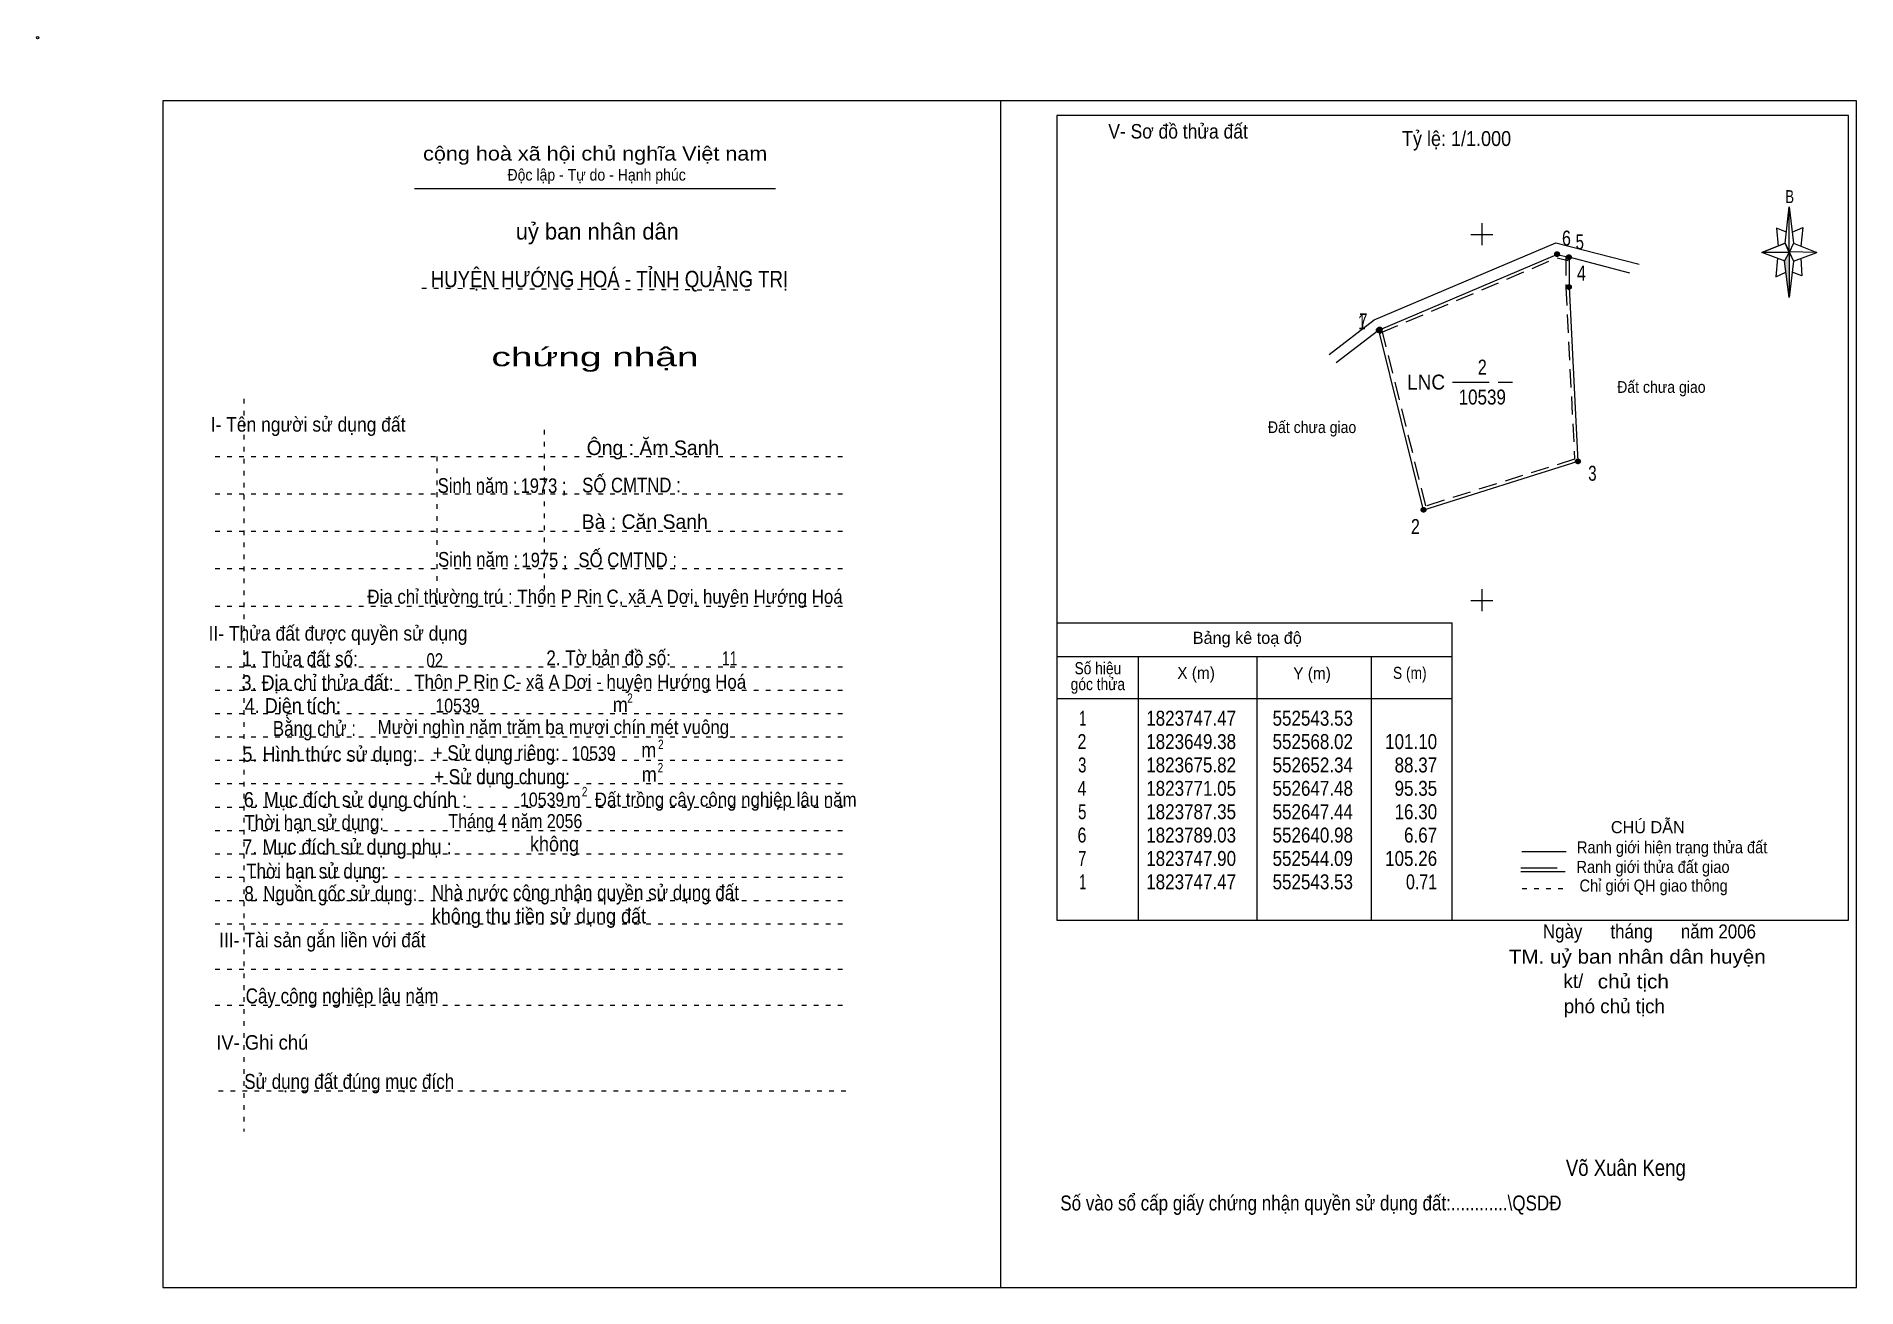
# Model space of a CAD drawing. Header units: centimetres. Extents: x -1.6 to 37.4, y -1.3 to 25.5.
import ezdxf
from ezdxf.enums import TextEntityAlignment as Align

# ---------------------------------------------------------------- set-up
doc = ezdxf.new("R2010")
doc.units = ezdxf.units.CM
doc.header["$LTSCALE"] = 0.13
for name, pattern in [('DOTTED', [1.5, 0.3, -1.2]), ('LONG_DASHED', [7.5, 6, -1.5]), ('MEDIUM_DASHED', [4.5, 3, -1.5])]:
    doc.linetypes.add(name, pattern=pattern)
for name, color, linetype, lineweight in [('1', 7, 'DOTTED', 13), ('10', 7, 'Continuous', 13), ('2', 7, 'Continuous', 25), ('3', 7, 'Continuous', 13), ('30', 7, 'Continuous', 13), ('32', 7, 'LONG_DASHED', 13), ('33', 7, 'LONG_DASHED', 13), ('35', 7, 'Continuous', 13), ('63', 7, 'Continuous', 13)]:
    doc.layers.add(name, color=color, linetype=linetype, lineweight=lineweight)

msp = doc.modelspace()

# ---------------------------------------------------------------- hatches: boundary and pattern name
at = {"layer": '30'}
msp.add_hatch(color=256, dxfattribs=at).paths.add_polyline_path([(35.91, 20.87), (35.91, 19.91), (35.81, 20.69)])
at = {"layer": '32'}
for points in [[(30.9949, 20.837, 1), (30.8949, 20.837, 1)], [(31.2478, 20.7712, 1), (31.1478, 20.7712, 1)], [(31.2494, 20.133, 1), (31.1494, 20.133, 1)], [(27.1795, 19.2098, 1), (27.0795, 19.2098, 1)], [(27.2014, 19.2266, 1), (27.1014, 19.2266, 1)], [(31.4397, 16.4045, 1), (31.3397, 16.4045, 1)], [(28.1383, 15.3693, 1), (28.0383, 15.3693, 1)]]:
    msp.add_hatch(color=256, dxfattribs=at).paths.add_polyline_path(points)

# ---------------------------------------------------------------- linework, layer by layer
at = {"layer": '1', "linetype": 'Continuous'}
msp.add_line((6.51, 22.24), (14.23, 22.24), dxfattribs=at)
at = {"layer": '1'}
for p, q in [((6.67, 20.11), (13.82, 20.07)), ((2.86, 17.74), (2.86, 2.07)), ((9.28, 17.08), (9.28, 13.31)), ((2.25, 16.51), (15.75, 16.51)), ((6.99, 16.51), (6.99, 13.31)), ((2.25, 15.71), (15.75, 15.71)), ((2.25, 14.91), (15.75, 14.91)), ((2.25, 14.11), (15.75, 14.11)), ((2.25, 13.31), (15.75, 13.31)), ((2.25, 12.01), (15.75, 12.01)), ((2.25, 11.51), (15.75, 11.51)), ((2.25, 11.01), (15.75, 11.01)), ((2.25, 10.51), (15.75, 10.51)), ((2.25, 10.01), (15.75, 10.01)), ((2.25, 9.51), (15.75, 9.51)), ((2.25, 9.01), (15.75, 9.01)), ((2.25, 8.51), (15.75, 8.51)), ((2.25, 8.01), (15.75, 8.01)), ((2.25, 7.51), (15.75, 7.51)), ((2.25, 7.01), (15.75, 7.01)), ((2.25, 6.51), (15.75, 6.51)), ((2.25, 5.54), (15.75, 5.54)), ((2.25, 4.77), (15.75, 4.77)), ((2.32, 2.94), (15.82, 2.94))]:
    msp.add_line(p, q, dxfattribs=at)
at = {"layer": '10'}
for p, q in [((32.5, 20.43), (31.2, 20.77)), ((27.13, 19.21), (26.22, 18.51)), ((27.13, 19.21), (27.15, 19.22))]:
    msp.add_line(p, q, dxfattribs=at)
at = {"layer": '10', "linetype": 'MEDIUM_DASHED'}
msp.add_line((27.16, 19.15), (27.18, 19.16), dxfattribs=at)
at = {"layer": '10'}
for points in [[(26.07, 18.69), (27.03, 19.43), (30.92, 21.08), (32.7, 20.62)], [(31.2, 20.77), (31.2, 20.13), (31.39, 16.4), (28.09, 15.36), (27.13, 19.21), (27.15, 19.22)], [(27.15, 19.22), (30.94, 20.83), (31.2, 20.77)]]:
    msp.add_lwpolyline(points, dxfattribs=at)
at = {"layer": '10', "linetype": 'MEDIUM_DASHED'}
for points in [[(27.18, 19.16), (30.95, 20.76), (31.18, 20.7)], [(31.13, 20.77), (31.13, 20.13), (31.32, 16.45), (28.14, 15.45), (27.2, 19.23)]]:
    msp.add_lwpolyline(points, dxfattribs=at)
at = {"layer": '10'}
msp.add_circle((-1.55, 25.47), 0.025, dxfattribs=at)
at = {"layer": '2'}
for p, q in [((20.25, 12.95), (28.7, 12.95)), ((28.7, 6.59), (28.7, 12.95)), ((20.25, 12.23), (28.7, 12.23)), ((21.99, 6.59), (21.99, 12.23)), ((24.53, 10.89), (24.53, 12.23)), ((26.97, 12.23), (26.97, 6.59)), ((20.25, 11.33), (28.7, 11.33))]:
    msp.add_line(p, q, dxfattribs=at)
msp.add_lwpolyline([(37.18, 23.8), (20.25, 23.8), (20.25, 6.59), (37.18, 6.59)], close=True, dxfattribs=at)
msp.add_lwpolyline([(24.53, 6.59), (24.53, 10.39), (24.53, 10.89)], dxfattribs=at)
at = {"layer": '3'}
msp.add_line((19.04, 24.12), (19.04, -1.27), dxfattribs=at)
for points in [[(19.04, 24.12), (1.13, 24.12), (1.13, -1.27), (19.04, -1.27)], [(19.04, -1.27), (37.35, -1.27), (37.35, 24.12), (19.04, 24.12)]]:
    msp.add_lwpolyline(points, dxfattribs=at)
at = {"layer": '30'}
for p, q in [((35.82, 21.07), (35.91, 21.85)), ((36, 21.07), (36.5, 20.87)), ((35.82, 20.69), (35.32, 20.87)), ((36, 20.69), (35.91, 19.91)), ((36.16, 20.75), (36.18, 20.37)), ((36.18, 20.37), (35.97, 20.45))]:
    msp.add_line(p, q, dxfattribs=at)
for points in [[(35.91, 21.85), (36, 21.07), (35.91, 20.87)], [(35.91, 20.87), (35.32, 20.87), (35.82, 21.07), (36, 20.69), (36.5, 20.87), (35.91, 20.89)], [(35.91, 20.87), (35.91, 19.91), (35.81, 20.69)]]:
    msp.add_lwpolyline(points, close=True, dxfattribs=at)
for points in [[(35.97, 21.31), (36.2, 21.41), (36.16, 21.01)], [(35.91, 20.87), (35.82, 21.07), (35.32, 20.87)], [(35.85, 21.31), (35.64, 21.39), (35.67, 21.01)], [(35.66, 20.75), (35.62, 20.35), (35.84, 20.45)], [(35.91, 20.87), (36, 20.69), (36.5, 20.87)]]:
    msp.add_lwpolyline(points, dxfattribs=at)
at = {"layer": '32'}
for centre in [(30.9449, 20.837), (31.1978, 20.7712), (31.1994, 20.133), (27.1295, 19.2098), (27.1514, 19.2266), (31.3897, 16.4045), (28.0883, 15.3693)]:
    msp.add_circle(centre, 0.05, dxfattribs=at)
at = {"layer": '33'}
msp.add_line((28.71, 18.1), (29.99, 18.1), dxfattribs=at)
at = {"layer": '35'}
for p, q in [((30.19, 8.06), (31.14, 8.06)), ((30.17, 7.63), (31.12, 7.63))]:
    msp.add_line(p, q, dxfattribs=at)
at = {"layer": '35', "linetype": 'LONG_DASHED'}
msp.add_line((30.17, 7.71), (31.12, 7.71), dxfattribs=at)
at = {"layer": '35', "linetype": 'DOTTED'}
msp.add_line((30.2, 7.27), (31.19, 7.27), dxfattribs=at)
at = {"layer": '63'}
for p, q in [((29.34, 21.03), (29.34, 21.5)), ((29.1, 21.26), (29.57, 21.26)), ((29.34, 13.2), (29.34, 13.67)), ((29.1, 13.43), (29.57, 13.43))]:
    msp.add_line(p, q, dxfattribs=at)

# ---------------------------------------------------------------- texts
at = {"layer": '1'}
for s, height, width, p in [('V- Sơ đồ thửa đất', 0.31, 0.9, (22.84, 23.31)), ('cộng hoà xã hội chủ nghĩa Việt nam', 0.3, 1.15, (10.375, 22.84)), ('Độc lập - Tự do - Hạnh phúc', 0.25, 0.9, (10.405, 22.41)), ('chứng nhận', 0.4, 1.55, (10.37, 18.44)), ('I- Tên người sử dụng đất', 0.31, 0.9, (4.235, 17.04)), ('II- Thửa đất được quyền sử dụng', 0.31, 0.9, (4.875, 12.57)), ('III- Tài sản gắn liền với đất', 0.31, 0.9, (4.54, 6.01)), ('IV- Ghi chú', 0.31, 0.95, (3.255, 3.82))]:
    msp.add_text(s, height=height, dxfattribs=dict(at, width=width)).set_placement(p, align=Align.CENTER)
msp.add_text('uỷ ban nhân dân', height=0.35, dxfattribs=at).set_placement((10.42, 21.15), align=Align.CENTER)
at = {"layer": '10'}
for s, height, width, p in [('Đất chưa giao', 0.25, 0.9, (33.175, 17.87)), ('Đất chưa giao', 0.25, 0.9, (25.705, 17.01)), ('Sinh năm :', 0.3149, 0.85, (7.86, 15.73)), ('1973 ;', 0.31, 0.85, (9.27, 15.73)), ('SỐ CMTND :', 0.3149, 0.85, (11.15, 15.74)), ('Sinh năm :', 0.3149, 0.85, (7.87, 14.15)), ('1975 ;', 0.31, 0.85, (9.29, 14.14)), ('SỐ CMTND :', 0.3149, 0.85, (11.07, 14.14)), ('Địa chỉ thường trú : Thôn P Rin C, xã A Dơi, huyện Hướng Hoá ', 0.3, 0.9, (10.635, 13.36)), ('02', 0.3, 0.8, (6.945, 12)), ('11', 0.3, 0.75, (13.25, 12.04)), ('Thôn P Rin C- xã A Dơi - huyện Hướng Hoá ', 0.3, 0.9, (10.105, 11.54)), ('10539', 0.3, 0.85, (7.43, 11.03)), ('Mười nghìn năm trăm ba mươi chín mét vuông ', 0.3, 0.9, (9.53, 10.57)), ('10539', 0.3, 0.85, (10.34, 10.01)), ('m   Đất trồng cây công nghiệp lâu năm ', 0.3, 0.9, (12.915, 9.02)), ('10539', 0.3, 0.85, (9.24, 9.02)), ('Tháng 4 năm 2056 ', 0.3, 0.85, (8.715, 8.56)), ('Ngày      tháng      năm 2006', 0.3, 0.9, (32.92, 6.2)), ('TM. uỷ ban nhân dân huyện', 0.3, 1.1, (32.66, 5.66)), ('chủ tịch', 0.3, 1.1, (32.575, 5.13)), ('Võ Xuân Keng ', 0.35, 0.85, (32.47, 1.12))]:
    msp.add_text(s, height=height, dxfattribs=dict(at, width=width)).set_placement(p, align=Align.CENTER)
for s, height, p in [('Ông : Ăm Sanh', 0.31, (11.61, 16.54)), ('Bà : Căn Sanh', 0.31, (11.435, 14.96)), ('kt/ ', 0.3, (31.35, 5.14)), ('phó chủ tịch ', 0.3, (32.225, 4.6))]:
    msp.add_text(s, height=height, dxfattribs=at).set_placement(p, align=Align.CENTER)
at = {"layer": '2'}
for s, height, width, p in [('Tỷ lệ: 1/1.000', 0.32, 0.9, (28.795, 23.15)), ('HUYỆN HƯỚNG HOÁ - TỈNH QUẢNG TRỊ', 0.35, 0.85, (10.68, 20.13)), ('Số hiệu', 0.2591, 0.85, (21.125, 11.85)), ('3. Địa chỉ thửa đất:', 0.32, 0.9, (4.44, 11.51)), ('góc thửa', 0.2591, 0.85, (21.125, 11.51)), ('X (m)', 0.2591, 0.95, (23.225, 11.75)), ('Y (m)', 0.2591, 0.95, (25.705, 11.74)), ('S (m)', 0.2591, 0.85, (27.795, 11.75)), ('Số vào sổ cấp giấy chứng nhận quyền sử dụng đất:............\\QSDĐ', 0.32, 0.85, (25.68, 0.38))]:
    msp.add_text(s, height=height, dxfattribs=dict(at, width=width)).set_placement(p, align=Align.CENTER)
msp.add_text('Bảng kê toạ độ', height=0.2591, dxfattribs=at).set_placement((24.32, 12.5), align=Align.CENTER)
for s, height, width, p in [('1. Thửa đất số:', 0.32, 0.85, (2.83, 12.02)), ('2. Tờ bản đồ số:', 0.32, 0.85, (9.33, 12.04)), ('4. Diện tích:', 0.32, 0.9, (2.88, 11.02)), ('m', 0.32, 0.9, (10.75, 11.04)), ('2', 0.2, 0.8, (11.06, 11.24)), ('Bằng chử :', 0.32, 0.85, (3.48, 10.53)), ('5. Hình thức sử dụng:', 0.32, 0.9, (2.83, 9.98)), ('+ Sử dụng riêng:', 0.32, 0.85, (6.9, 10.01)), ('m', 0.32, 0.9, (11.36, 10.07)), ('2', 0.2, 0.8, (11.72, 10.25)), ('+ Sử dụng chung:', 0.32, 0.85, (6.93, 9.5)), ('m', 0.32, 0.9, (11.37, 9.55)), ('2', 0.2, 0.8, (11.71, 9.75)), ('6. Mục đích sử dụng chính : ', 0.32, 0.9, (2.86, 9.01)), ('2', 0.2, 0.8, (10.09, 9.24)), ('Thời hạn sử dụng: ', 0.32, 0.85, (2.87, 8.52)), ('7. Mục đích sử dụng phụ : ', 0.32, 0.9, (2.83, 8)), ('không', 0.32, 0.9, (8.98, 8.06)), ('Thời hạn sử dụng: ', 0.32, 0.85, (2.91, 7.48)), ('8. Nguồn gốc sử dụng: ', 0.32, 0.85, (2.87, 7)), ('Nhà nước công nhận quyền sử dụng đất  ', 0.32, 0.85, (6.88, 7.02)), ('không thu tiền sử dụng đất', 0.32, 0.9, (6.88, 6.52)), ('Cây công nghiệp lâu năm', 0.32, 0.85, (2.9, 4.81)), ('Sử dụng đất đúng mục đích', 0.32, 0.85, (2.87, 2.98))]:
    msp.add_text(s, height=height, dxfattribs=dict(at, width=width)).set_placement(p)
at = {"layer": '30', "width": 0.75}
msp.add_text('B', height=0.2756, dxfattribs=at).set_placement((35.92, 21.93), align=Align.CENTER)
at = {"layer": '30'}
for s, width, p in [('1', 0.65, (20.88, 10.75)), ('1823747.47', 0.85, (24.08, 10.75)), ('552543.53', 0.85, (26.58, 10.75)), ('552543.53', 0.85, (26.58, 10.75)), ('2', 0.8, (20.88, 10.25)), ('1823649.38', 0.85, (24.08, 10.25)), ('552568.02', 0.85, (26.58, 10.25)), ('101.10', 0.85, (28.38, 10.25)), ('3', 0.75, (20.88, 9.75)), ('1823675.82', 0.85, (24.08, 9.75)), ('552652.34', 0.85, (26.58, 9.75)), ('88.37', 0.85, (28.38, 9.75)), ('4', 0.8, (20.88, 9.25)), ('1823771.05', 0.85, (24.08, 9.25)), ('552647.48', 0.85, (26.58, 9.25)), ('95.35', 0.85, (28.38, 9.25)), ('5', 0.75, (20.88, 8.75)), ('1823787.35', 0.85, (24.08, 8.75)), ('552647.44', 0.85, (26.58, 8.75)), ('16.30', 0.85, (28.38, 8.75)), ('6', 0.8, (20.88, 8.25)), ('1823789.03', 0.85, (24.08, 8.25)), ('552640.98', 0.85, (26.58, 8.25)), ('6.67', 0.85, (28.38, 8.25)), ('7', 0.75, (20.88, 7.75)), ('1823747.90', 0.85, (24.08, 7.75)), ('552544.09', 0.85, (26.58, 7.75)), ('105.26', 0.85, (28.38, 7.75)), ('1', 0.65, (20.88, 7.25)), ('1823747.47', 0.85, (24.08, 7.25)), ('552543.53', 0.85, (26.58, 7.25)), ('0.71', 0.8, (28.38, 7.25))]:
    msp.add_text(s, height=0.32, dxfattribs=dict(at, width=width)).set_placement(p, align=Align.RIGHT)
at = {"layer": '32'}
for s, width, p in [('6', 0.8, (31.145, 21.02)), ('5', 0.75, (31.43, 20.94)), ('4', 0.8, (31.465, 20.27)), ('1', 0.65, (26.77, 19.23)), ('7', 0.75, (26.8, 19.25)), ('3', 0.75, (31.7, 15.99)), ('2', 0.8, (27.915, 14.85))]:
    msp.add_text(s, height=0.32, dxfattribs=dict(at, width=width)).set_placement(p, align=Align.CENTER)
at = {"layer": '33'}
for s, width, p in [('2', 0.8, (29.345, 18.26)), ('10539', 0.85, (29.345, 17.62))]:
    msp.add_text(s, height=0.32, dxfattribs=dict(at, width=width)).set_placement(p, align=Align.CENTER)
at = {"layer": '33', "width": 0.95}
msp.add_text('LNC', height=0.32, dxfattribs=at).set_placement((28.55, 17.94), align=Align.RIGHT)
at = {"layer": '35'}
msp.add_text('CHÚ DẪN', height=0.2591, dxfattribs=at).set_placement((32.885, 8.45), align=Align.CENTER)
at = {"layer": '35', "width": 0.9}
for s, p in [('Ranh giới hiện trạng thửa đất', (33.405, 8.02)), ('Ranh giới thửa đất giao ', (33.04, 7.6)), ('Chỉ giới QH giao thông', (33.01, 7.2))]:
    msp.add_text(s, height=0.2591, dxfattribs=at).set_placement(p, align=Align.CENTER)

doc.saveas('drawing.dxf')
